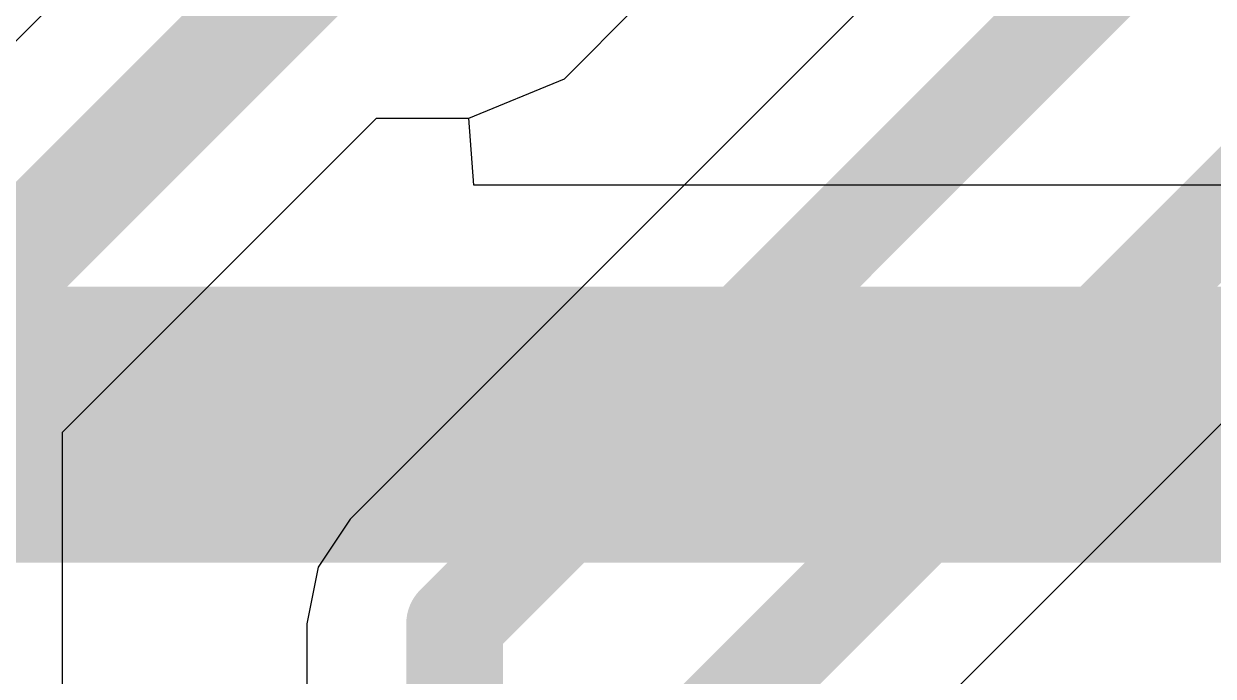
# Model space of a CAD drawing. Header units: inches. Extents: x -8 to 386, y -12 to 64.
# Drawn here: x 18.86 to 21.048, y 0.071 to 1.271 of the extents above; entities that cross this region are included whole.
import ezdxf

# ---------------------------------------------------------------- set-up
doc = ezdxf.new("R2010")
doc.units = ezdxf.units.IN
for name, color, linetype in [('Board_outline', 216, 'Continuous'), ('Bottom Layer', 5, 'Continuous'), ('Top Layer', 1, 'Continuous')]:
    doc.layers.add(name, color=color, linetype=linetype)

msp = doc.modelspace()

# ---------------------------------------------------------------- linework, layer by layer
at = {"layer": 'Board_outline'}
msp.add_lwpolyline([(37.5368, 13.3604, 0.254, 0.254, 1), (-7.4632, 13.3604, 0.254, 0.254, 1)], format="xyseb", close=True, dxfattribs=at)
at = {"layer": 'Bottom Layer'}
for p, q in [((19.8541, 1.1697), (19.9885, 1.3041)), ((19.6784, 1.097), (19.8541, 1.1697)), ((19.6873, 0.9737), (19.6784, 1.097)), ((29.434, 0.9737), (19.6873, 0.9737))]:
    msp.add_line(p, q, dxfattribs=at)
msp.add_lwpolyline([(18.1864, 0.5334, 0.508, 0.508, 0), (29.6164, 0.5334, 0.508, 0.508, 0)], format="xyseb", dxfattribs=at)
at = {"layer": 'Top Layer'}
for p, q in [((20.7572, 1.6569), (19.4597, 0.3594)), ((19.1056, 1.4999), (18.4446, 0.8388)), ((19.8541, 1.1697), (19.9885, 1.3041)), ((19.6784, 1.097), (19.8541, 1.1697)), ((18.9309, 0.5194), (19.5085, 1.097)), ((19.5085, 1.097), (19.6784, 1.097)), ((20.3887, -0.138), (21.2547, 0.7279)), ((18.9309, -1.4845), (18.9309, 0.5194)), ((19.4597, 0.3594), (19.4008, 0.2712)), ((19.4008, 0.2712), (19.3801, 0.1671)), ((19.3801, 0.1671), (19.3801, -1.2324))]:
    msp.add_line(p, q, dxfattribs=at)
for points in [[(18.646, 0.6374, 0.2032, 0.2032, 0), (19.5834, 1.5748, 0.2032, 0.2032, 0)], [(19.652, 0.1671, 0.1778, 0.1778, 0), (20.9495, 1.4647, 0.1778, 0.1778, 0)], [(20.1168, -0.0254, 0.1778, 0.1778, 0), (21.142, 0.9998, 0.1778, 0.1778, 0)], [(19.652, -1.5453, 0.1778, 0.1778, 0), (19.652, 0.1671, 0.1778, 0.1778, 0)]]:
    msp.add_lwpolyline(points, format="xyseb", dxfattribs=at)
msp.add_lwpolyline([(19.6075, 0.1671, 0.0889, 0.0889, 1), (19.6964, 0.1671, 0.0889, 0.0889, 1)], format="xyseb", close=True, dxfattribs=at)
msp.add_lwpolyline([(19.6075, 0.1671, 0.0889, 0.0889, 1), (19.6964, 0.1671, 0.0889, 0.0889, 1)], format="xyseb", close=True, dxfattribs=at)

doc.saveas('drawing.dxf')
